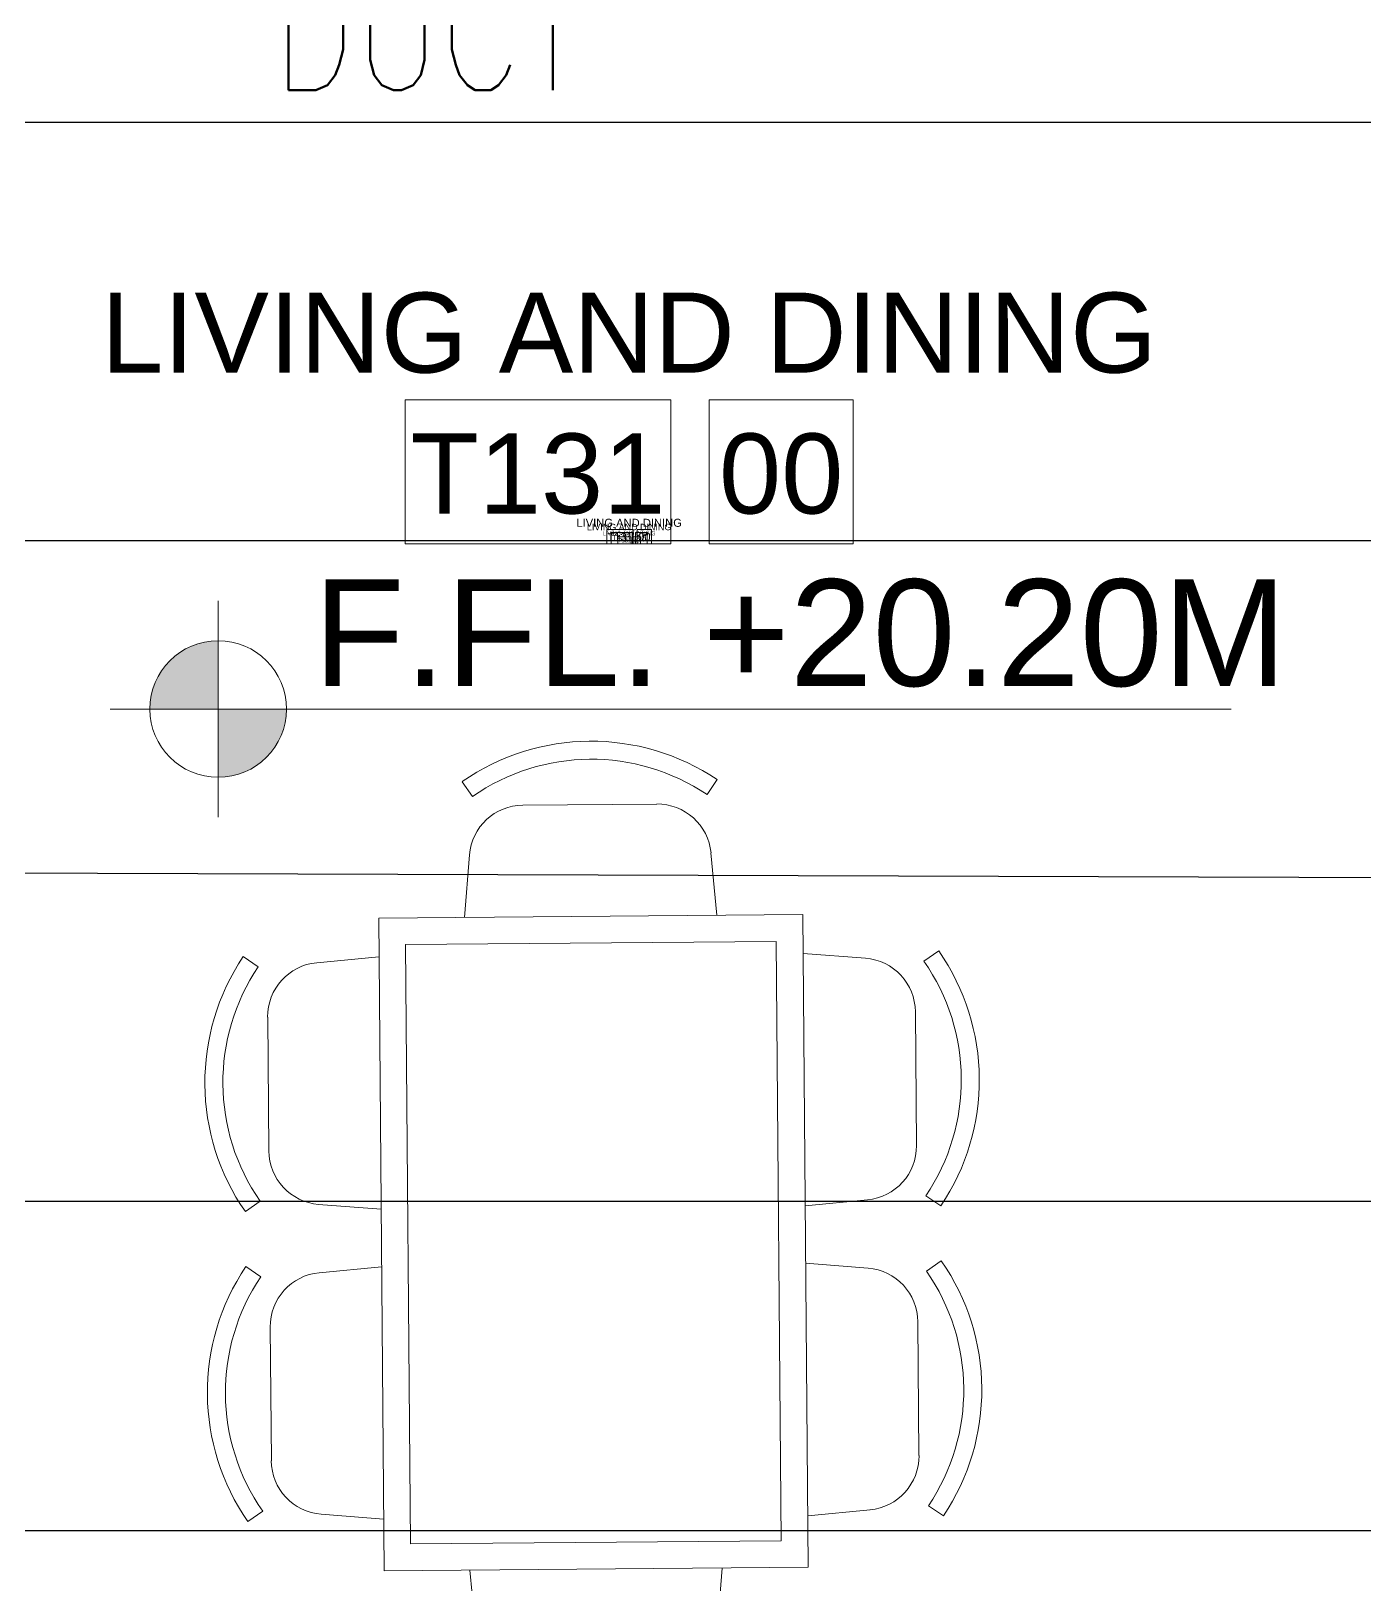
# Model space of a CAD drawing. Header units: millimetres. Extents: x -9226 to 166212, y -13 to 97274.
# Drawn here: x 32500 to 35000, y 46723 to 49635 of the extents above; entities that cross this region are included whole.
import ezdxf
from ezdxf.enums import TextEntityAlignment as Align

# ---------------------------------------------------------------- set-up
doc = ezdxf.new("R2010")
doc.units = ezdxf.units.MM
doc.layers.get('0').update_dxf_attribs({"color": 8})
for name, color, linetype in [('-TEXT', 7, 'Continuous'), ('1.INS', 8, 'Continuous'), ('FAD', 3, 'Continuous')]:
    doc.layers.add(name, color=color, linetype=linetype)
for name, color, linetype, lineweight in [('1.TAGGING', 7, 'Continuous', 5), ('1.XREF', 8, 'Continuous', 9), ('23491-XR-AR-2ND FLOOR PLAN$0$23491-XR-AR-TYP-FLOOR$0$A-FURN-FREE-PLAN', 8, 'Continuous', 5), ('23491-XR-AR-2ND FLOOR PLAN$0$A-FLOR-IDEN', 8, 'Continuous', 9), ('23491-XR-AR-2ND FLOOR PLAN$0$A-FLOR-IDEN @ 10', 8, 'Continuous', 9), ('23491-XR-AR-2ND FLOOR PLAN$0$A-FLOR-IDEN @ 100', 8, 'Continuous', 9), ('23491-XR-AR-2ND FLOOR PLAN$0$A-FLOR-IDEN @ 5', 8, 'Continuous', 9), ('23491-XR-AR-2ND FLOOR PLAN$0$A-FLOR-IDEN @ 8', 8, 'Continuous', 9), ('A-ANNO-DIMS', 8, 'Continuous', 9), ('G-ANNO-LEVL_2 @ 100', 8, 'Continuous', 9)]:
    doc.layers.add(name, color=color, linetype=linetype, lineweight=lineweight)
doc.styles.add('23491-XR-AR-2ND FLOOR PLAN$0$SDC-TEXT_4_2', font='arial.ttf')
doc.styles.add('JSE', font='romans.shx', dxfattribs={"width": 0.85})
doc.styles.add('ROMANS', font='isocp.shx', dxfattribs={"width": 0.8})
doc.styles.add('SDC-TEXT_3', font='arial.ttf')
doc.dimstyles.new('JSE', dxfattribs={"dimtxt": 50, "dimasz": 150, "dimexe": 0.18, "dimexo": 0.0625, "dimgap": 50, "dimtad": 0, "dimdec": 0, "dimrnd": 5, "dimzin": 0, "dimdsep": 46, "dimtxsty": 'ROMANS', "dimcen": 0.09, "dimclrd": 7, "dimclre": 7, "dimclrt": 7, "dimadec": 0, "dimazin": 0, "dimtfac": 1, "dimtdec": 0, "dimtofl": 0, "dimtmove": 0, "dimatfit": 3, "dimfxl": 1, "dimtolj": 1, "dimtzin": 0, "dimarcsym": 1})
doc.dimstyles.new('JSE-1.25', dxfattribs={"dimtxt": 200, "dimasz": 150, "dimexe": 0.18, "dimexo": 0.0625, "dimgap": 20, "dimtad": 1, "dimdec": 0, "dimrnd": 5, "dimzin": 0, "dimdsep": 46, "dimtxsty": 'ROMANS', "dimcen": 0.09, "dimclrd": 256, "dimclre": 256, "dimclrt": 7, "dimadec": 0, "dimazin": 0, "dimtfac": 1, "dimtdec": 0, "dimtofl": 0, "dimtmove": 0, "dimatfit": 3, "dimfxl": 1, "dimtolj": 1, "dimtzin": 0, "dimarcsym": 0})

# ---------------------------------------------------------------- blocks, each defined once
blk = doc.blocks.new('23491-XR-AR-2ND FLOOR PLAN$0$23491-XR-AR-TYP-FLOOR$0$DI1')
at = {"color": 8}
for p, q in [((504.6011, 49.2146), (504.582, 49.2425)), ((505.0408, 49.2146), (505.0599, 49.2425)), ((504.9463, 49.1977), (504.6956, 49.1977)), ((504.5844, 48.9881), (504.5946, 49.105)), ((505.0575, 48.9881), (505.0473, 49.105)), ((504.1971, 48.8747), (504.1691, 48.8938)), ((505.4448, 48.8747), (505.4727, 48.8938)), ((504.4235, 48.8914), (504.3066, 48.8813)), ((505.2184, 48.8914), (505.3353, 48.8813)), ((504.214, 48.7802), (504.214, 48.5296)), ((505.4279, 48.7802), (505.4279, 48.5296)), ((504.1971, 48.4351), (504.1691, 48.416)), ((504.4235, 48.4183), (504.3066, 48.4285)), ((505.2184, 48.4183), (505.3353, 48.4285)), ((505.4448, 48.4351), (505.4727, 48.416)), ((504.1971, 48.2938), (504.1691, 48.3129)), ((504.4235, 48.3106), (504.3066, 48.3004)), ((505.2184, 48.3106), (505.3353, 48.3004)), ((505.4448, 48.2938), (505.4727, 48.3129)), ((504.214, 48.1994), (504.214, 47.9487)), ((505.4279, 48.1994), (505.4279, 47.9487)), ((504.1971, 47.8542), (504.1691, 47.8351)), ((504.4235, 47.8375), (504.3066, 47.8476)), ((505.2184, 47.8375), (505.3353, 47.8476)), ((505.4448, 47.8542), (505.4727, 47.8351)), ((504.5844, 47.7649), (504.5946, 47.648)), ((505.0575, 47.7649), (505.0473, 47.648)), ((504.9463, 47.5554), (504.6956, 47.5554)), ((504.6011, 47.5385), (504.582, 47.5106)), ((505.0408, 47.5385), (505.0599, 47.5106))]:
    blk.add_line(p, q, dxfattribs=at)
for points in [[(505.2184, 48.9881), (505.2184, 47.7649), (504.4235, 47.7649), (504.4235, 48.9881)], [(505.1684, 48.9382), (505.1684, 47.8149), (504.4735, 47.8149), (504.4735, 48.9382)]]:
    blk.add_lwpolyline(points, close=True, dxfattribs=at)
for centre, radius, start, end in [((504.8209, 48.8933), 0.4231, 55.6197, 124.3803), ((504.8209, 48.8933), 0.3893, 55.6197, 124.3803), ((504.6956, 49.0962), 0.1015, 90, 175.0303), ((504.9463, 49.0962), 0.1015, 4.9697, 90), ((504.5183, 48.6549), 0.4231, 145.6197, 214.3803), ((505.1236, 48.6549), 0.4231, 325.6197, 34.3803), ((504.5183, 48.6549), 0.3893, 145.6197, 214.3803), ((504.3154, 48.7802), 0.1015, 94.9697, 180), ((505.3265, 48.7802), 0.1015, 0, 85.0303), ((505.1236, 48.6549), 0.3893, 325.6197, 34.3803), ((504.3154, 48.5296), 0.1015, 180, 265.0303), ((505.3265, 48.5296), 0.1015, 274.9697, 0), ((504.5183, 48.074), 0.4231, 145.6197, 214.3803), ((505.1236, 48.074), 0.4231, 325.6197, 34.3803), ((504.5183, 48.074), 0.3893, 145.6197, 214.3803), ((504.3154, 48.1994), 0.1015, 94.9697, 180), ((505.3265, 48.1994), 0.1015, 0, 85.0303), ((505.1236, 48.074), 0.3893, 325.6197, 34.3803), ((504.3154, 47.9487), 0.1015, 180, 265.0303), ((505.3265, 47.9487), 0.1015, 274.9697, 0), ((504.6956, 47.6568), 0.1015, 184.9697, 270), ((504.9463, 47.6568), 0.1015, 270, 355.0303), ((504.8209, 47.8597), 0.3893, 235.6197, 304.3803), ((504.8209, 47.8597), 0.4231, 235.6197, 304.3803)]:
    blk.add_arc(centre, radius, start, end, dxfattribs=at)
blk = doc.blocks.new('*U507')
at = {"color": 8, "linetype": 'ByBlock'}
for points in [[(1.3, 0), (-7, 0), (-7, 4.5), (1.3, 4.5)], [(2.5, 0), (7, 0), (7, 4.5), (2.5, 4.5)]]:
    blk.add_lwpolyline(points, close=True, dxfattribs=at)
at = {"color": 8, "linetype": 'ByBlock', "style": '23491-XR-AR-2ND FLOOR PLAN$0$SDC-TEXT_4_2'}
for tag, p in [('ROOM-NAME-2', (0, 9.95)), ('ROOM-NAME-1', (0, 6.6)), ('ROOM-NO.', (-2.85, 2.2)), ('ROOM-FINISH', (4.75, 2.2))]:
    blk.add_attdef(tag, text='', height=2.5, dxfattribs=at).set_placement(p, align=Align.MIDDLE_CENTER)
blk = doc.blocks.new('*U797')
at = {"layer": '23491-XR-AR-2ND FLOOR PLAN$0$A-FLOR-IDEN @ 10', "color": 8}
ref = blk.add_blockref('*U507', (33620.9, 48674.2), dxfattribs=dict(at, xscale=5.999999999999999, yscale=5.999999999999999, zscale=5.999999999999999))
ref.add_attrib('ROOM-NO.', 'T131', dxfattribs={"layer": '0', "color": 0, "linetype": 'ByBlock', "height": 15, "style": '23491-XR-AR-2ND FLOOR PLAN$0$SDC-TEXT_4_2'}).set_placement((33603.8, 48687.4), align=Align.MIDDLE_CENTER)
ref.add_attrib('ROOM-FINISH', '00', dxfattribs={"layer": '0', "color": 0, "linetype": 'ByBlock', "height": 15, "style": '23491-XR-AR-2ND FLOOR PLAN$0$SDC-TEXT_4_2'}).set_placement((33649.4, 48687.4), align=Align.MIDDLE_CENTER)
ref.add_attrib('ROOM-NAME-1', 'LIVING AND DINING', dxfattribs={"layer": '0', "color": 0, "linetype": 'ByBlock', "height": 15, "style": '23491-XR-AR-2ND FLOOR PLAN$0$SDC-TEXT_4_2'}).set_placement((33620.9, 48713.8), align=Align.MIDDLE_CENTER)
at = {"layer": '23491-XR-AR-2ND FLOOR PLAN$0$A-FLOR-IDEN @ 100', "color": 8}
ref = blk.add_blockref('*U507', (33620.9, 48674.2), dxfattribs=dict(at, xscale=60, yscale=60, zscale=60))
ref.add_attrib('ROOM-NO.', 'T131', dxfattribs={"layer": '0', "color": 0, "linetype": 'ByBlock', "height": 150, "style": '23491-XR-AR-2ND FLOOR PLAN$0$SDC-TEXT_4_2'}).set_placement((33449.9, 48806.2), align=Align.MIDDLE_CENTER)
ref.add_attrib('ROOM-FINISH', '00', dxfattribs={"layer": '0', "color": 0, "linetype": 'ByBlock', "height": 150, "style": '23491-XR-AR-2ND FLOOR PLAN$0$SDC-TEXT_4_2'}).set_placement((33905.9, 48806.2), align=Align.MIDDLE_CENTER)
ref.add_attrib('ROOM-NAME-1', 'LIVING AND DINING', dxfattribs={"layer": '0', "color": 0, "linetype": 'ByBlock', "height": 150, "style": '23491-XR-AR-2ND FLOOR PLAN$0$SDC-TEXT_4_2'}).set_placement((33620.9, 49070.2), align=Align.MIDDLE_CENTER)
at = {"layer": '23491-XR-AR-2ND FLOOR PLAN$0$A-FLOR-IDEN @ 5', "color": 8}
ref = blk.add_blockref('*U507', (33620.9, 48674.2), dxfattribs=dict(at, xscale=3, yscale=3, zscale=3))
ref.add_attrib('ROOM-NO.', 'T131', dxfattribs={"layer": '0', "color": 0, "linetype": 'ByBlock', "height": 7.5, "style": '23491-XR-AR-2ND FLOOR PLAN$0$SDC-TEXT_4_2'}).set_placement((33612.3, 48680.8), align=Align.MIDDLE_CENTER)
ref.add_attrib('ROOM-FINISH', '00', dxfattribs={"layer": '0', "color": 0, "linetype": 'ByBlock', "height": 7.5, "style": '23491-XR-AR-2ND FLOOR PLAN$0$SDC-TEXT_4_2'}).set_placement((33635.1, 48680.8), align=Align.MIDDLE_CENTER)
ref.add_attrib('ROOM-NAME-1', 'LIVING AND DINING', dxfattribs={"layer": '0', "color": 0, "linetype": 'ByBlock', "height": 7.5, "style": '23491-XR-AR-2ND FLOOR PLAN$0$SDC-TEXT_4_2'}).set_placement((33620.9, 48694), align=Align.MIDDLE_CENTER)
at = {"layer": '23491-XR-AR-2ND FLOOR PLAN$0$A-FLOR-IDEN @ 8', "color": 8}
ref = blk.add_blockref('*U507', (33620.9, 48674.2), dxfattribs=dict(at, xscale=4.8, yscale=4.8, zscale=4.8))
ref.add_attrib('ROOM-NO.', 'T131', dxfattribs={"layer": '0', "color": 0, "linetype": 'ByBlock', "height": 12, "style": '23491-XR-AR-2ND FLOOR PLAN$0$SDC-TEXT_4_2'}).set_placement((33607.2, 48684.8), align=Align.MIDDLE_CENTER)
ref.add_attrib('ROOM-FINISH', '00', dxfattribs={"layer": '0', "color": 0, "linetype": 'ByBlock', "height": 12, "style": '23491-XR-AR-2ND FLOOR PLAN$0$SDC-TEXT_4_2'}).set_placement((33643.7, 48684.8), align=Align.MIDDLE_CENTER)
ref.add_attrib('ROOM-NAME-1', 'LIVING AND DINING', dxfattribs={"layer": '0', "color": 0, "linetype": 'ByBlock', "height": 12, "style": '23491-XR-AR-2ND FLOOR PLAN$0$SDC-TEXT_4_2'}).set_placement((33620.9, 48705.9), align=Align.MIDDLE_CENTER)
blk = doc.blocks.new('23491-XR-AR-2ND FLOOR PLAN')
at = {"layer": '23491-XR-AR-2ND FLOOR PLAN$0$23491-XR-AR-TYP-FLOOR$0$A-FURN-FREE-PLAN', "color": 8, "xscale": 999.9999999999768, "yscale": 999.9999999999768, "zscale": 999.9999999999768, "rotation": 180.4682865001832}
blk.add_blockref('23491-XR-AR-2ND FLOOR PLAN$0$23491-XR-AR-TYP-FLOOR$0$DI1', (537962.6, 99865.5, 0), dxfattribs=at)
at = {"layer": '23491-XR-AR-2ND FLOOR PLAN$0$A-FLOR-IDEN'}
blk.add_blockref('*U797', (0, 0), dxfattribs=at)
blk = doc.blocks.new('*U501')
for points in [[(0, 1.6, 0.414214), (-1.6, 0), (0, 0)], [(0, -1.6, 0.414214), (1.6, 0), (0, 0)]]:
    blk.add_hatch(color=8).paths.add_polyline_path(points)
at = {"color": 8}
for p, q in [((0, 2.534), (0, -2.534)), ((2.534, 0), (-2.534, 0)), ((0, 0), (2.534, 0))]:
    blk.add_line(p, q, dxfattribs=at)
at = {"color": 8, "linetype": 'ByBlock'}
blk.add_line((23.731, 0), (2.534, 0), dxfattribs=at)
at = {"color": 8}
blk.add_circle((0, 0), 1.6, dxfattribs=at)
at = {"color": 8, "lineweight": 0, "style": 'SDC-TEXT_3'}
blk.add_attdef('F.F.L.', text='', height=2.5, dxfattribs=at).set_placement((2.233, 3.039), align=Align.TOP_LEFT)
blk.add_attdef('S.S.L.', (2.233, -2.901), '', height=2.5, dxfattribs=at)
blk = doc.blocks.new('XREF')
at = {"layer": 'A-ANNO-DIMS', "color": 8}
blk.add_blockref('23491-XR-AR-2ND FLOOR PLAN', (0, 0), dxfattribs=at)
at = {"layer": 'G-ANNO-LEVL_2 @ 100', "color": 8}
ref = blk.add_blockref('*U501', (32850.6, 48364.8), dxfattribs=dict(at, xscale=80.00000000000007, yscale=80.00000000000007, zscale=80.00000000000007))
ref.add_attrib('F.F.L.', 'F.FL. +20.20M', dxfattribs={"layer": '0', "color": 8, "lineweight": 0, "height": 200, "style": 'SDC-TEXT_3'}).set_placement((33029.2, 48607.9), align=Align.TOP_LEFT)

msp = doc.modelspace()

# ---------------------------------------------------------------- block references
at = {"layer": '1.XREF'}
msp.add_blockref('XREF', (0, 0), dxfattribs=at)

# ---------------------------------------------------------------- next in the draw order: texts
at = {"layer": '-TEXT', "extrusion": (3.5195e-05, 4.02055e-07, 1), "insert": (32953.5, 50057.8, -8.7), "char_height": 200, "width": 2536.527, "attachment_point": 1, "text_direction": (1, 0, -3.5e-05), "style": 'JSE'}
msp.add_mtext('100 FLEX\\PDUCT', dxfattribs=at)

# ---------------------------------------------------------------- next in the draw order: leaders
at = {"layer": '1.INS'}
for points in [[(37805.9, 49569.9, -0.2), (37805.9, 47441.9, -0.2), (27250, 47441.9, -0.2)], [(35841.1, 49478.2), (35174.4, 49463.8), (30399.9, 49463.8)], [(37484.2, 49348.1, 0), (37484.2, 48040.3, 0), (30399.9, 48064.1, 0)]]:
    msp.add_leader(points, dimstyle='JSE', override={"dimgap": 50, "dimtad": 0}, dxfattribs=at)
at = {"layer": '1.TAGGING', "color": 6}
msp.add_leader([(37279.8, 50494.5, 0), (37279.8, 48680, 0), (27250, 48680, 0)], dimstyle='JSE-1.25', override={"dimgap": 20, "dimtad": 0}, dxfattribs=at)
at = {"layer": 'FAD'}
msp.add_leader([(36749.3, 47326.7, 0), (36757, 46824.6, 0), (30399.9, 46824.6, 0)], dimstyle='JSE', override={"dimgap": 50, "dimtad": 0}, dxfattribs=at)

doc.saveas('drawing.dxf')
